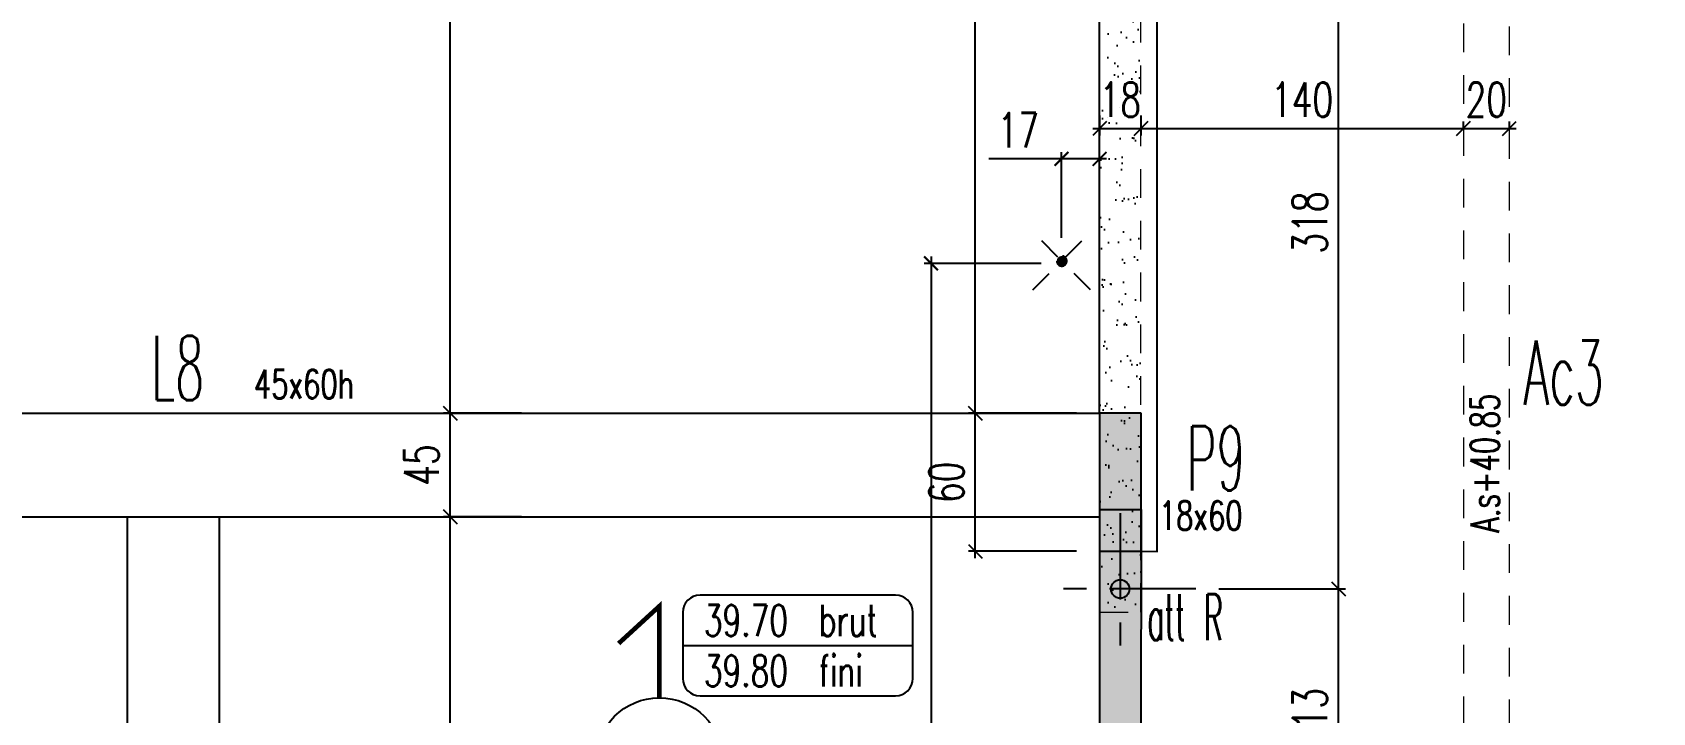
# Model space of a CAD drawing. Extents: x 308 to 787, y -199 to -146.
# Drawn here: x 363.32 to 370.35, y -175.53 to -172.58 of the extents above; entities that cross this region are included whole.
import ezdxf

# ---------------------------------------------------------------- set-up
doc = ezdxf.new("R2010")
doc.units = 0
doc.header["$LTSCALE"] = 0.5
doc.header["$MEASUREMENT"] = 0
for name, pattern in [('AXES2', [1.125, 0.75, -0.125, 0.125, -0.125]), ('CACHE', [0.375, 0.25, -0.125]), ('CONTINU', [0]), ('DISCONTINU2', [0.375, 0.25, -0.125])]:
    doc.linetypes.add(name, pattern=pattern)
doc.layers.get('0').update_dxf_attribs({"linetype": 'CONTINUOUS'})
doc.layers.get('DEFPOINTS').update_dxf_attribs({"linetype": 'CONTINUOUS'})
for name, color, linetype in [('_ SERTI RESERVATION', 210, 'CACHE'), ('AXES', 6, 'AXES2'), ('COTATION', 7, 'CONTINUOUS'), ('ELFOATTR', 7, 'CONTINUOUS'), ('HABILLAGE', 7, 'CONTINUOUS'), ('MURS', 3, 'CONTINUOUS'), ('PLANCHER', 7, 'CONTINUOUS'), ('POCHAGE', 254, 'CONTINUOUS'), ('POTEAUX', 1, 'CONTINUOUS'), ('POUTRES', 2, 'CONTINUOUS'), ('RAID', 1, 'CONTINUOUS'), ('RDC', 7, 'DISCONTINU2'), ('REPERAGE', 4, 'CONTINUOUS'), ('REPERE-POT', 4, 'CONTINUOUS'), ('REPERE-POUT', 4, 'CONTINUOUS'), ('REPERE-RAID', 4, 'CONTINUOUS')]:
    doc.layers.add(name, color=color, linetype=linetype)
doc.styles.add('ROMANS8', font='romans.shx', dxfattribs={"width": 0.7})
doc.styles.get("Standard").update_dxf_attribs({"font": 'txt.shx'})
doc.dimstyles.new('COT50 cm', dxfattribs={"dimtxt": 0.15, "dimasz": 0.06, "dimexe": 0.03, "dimexo": 0.1, "dimgap": 0.05, "dimtad": 1, "dimdec": 0, "dimlfac": 100, "dimzin": 0, "dimdsep": 46, "dimtxsty": 'ROMANS8', "dimblk1": 'OBLIQUE', "dimblk2": 'OBLIQUE', "dimsah": 1, "dimcen": 0.03, "dimdle": 0.03, "dimclrt": 1, "dimadec": 0, "dimazin": 0, "dimtfac": 1, "dimtdec": 0, "dimtmove": 0, "dimatfit": 3, "dimfxl": 0, "dimtolj": 1, "dimtzin": 0, "dimlwd": -1, "dimlwe": -1, "dimarcsym": 0})

# ---------------------------------------------------------------- blocks, each defined once
blk = doc.blocks.new('139')
at = {"layer": 'HABILLAGE', "color": 7}
blk.add_line((-0.6647674193192543, 0), (0.6647674193192543, 0), dxfattribs=at)
at = {"layer": 'HABILLAGE'}
blk.add_lwpolyline([(-0.5647674193192529, -0.2909585148416696), (0.5647674193192636, -0.2909585148416696, 0.414213562373095), (0.6647674193192632, -0.1909585148416681), (0.6647674193192614, 0.1909585148416717, 0.414213562373095), (0.5647674193192618, 0.2909585148416731), (-0.5647674193192529, 0.2909585148416767, 0.4142135623730961), (-0.6647674193192525, 0.1909585148416753), (-0.6647674193192525, -0.1909585148416681, 0.414213562373095)], format="xyb", close=True, dxfattribs=at)
at = {"layer": 'HABILLAGE', "color": 1, "width": 0.7}
for s, p in [('brut', (0.1214602672022504, 0.05395632803437067)), ('fini', (0.1214602672022504, -0.2370021868072989))]:
    blk.add_text(s, height=0.18, dxfattribs=at).set_placement(p)
for tag, p in [('NIVBRUT', (-0.5425253203965941, 0.05395632803437067)), ('NIVFINI', (-0.5425253203965941, -0.2370021868072989))]:
    blk.add_attdef(tag, p, '', height=0.18, dxfattribs=at)
blk = doc.blocks.new('_Oblique')
at = {"layer": 'COTATION', "color": 0, "lineweight": -2}
blk.add_line((-0.5, -0.5), (0.5, 0.5), dxfattribs=at)
blk = doc.blocks.new('*D285')
at = {"layer": 'COTATION', "color": 0, "transparency": 16777216}
for p, q in [((365.441367482795, -174.6823408657185), (365.1015457750707, -174.6823408657185)), ((365.1315457750707, -177.0962649965674), (365.1315457750707, -174.6523408657185)), ((365.2817977097897, -177.0662649965674), (365.1015457750707, -177.0662649965674))]:
    blk.add_line(p, q, dxfattribs=at)
at = {"layer": 'DEFPOINTS', "color": 0, "transparency": 16777216}
for p in [(365.1315457750707, -174.6823408657185), (365.5413674827951, -174.6823408657185), (365.3817977097897, -177.0662649965674)]:
    blk.add_point(p, dxfattribs=at)
at = {"layer": 'COTATION', "color": 0, "transparency": 16777216, "xscale": 0.06, "yscale": 0.06, "zscale": 0.06}
for p, rotation in [((365.1315457750707, -174.6823408657185), 90), ((365.1315457750707, -177.0662649965674), 270)]:
    blk.add_blockref('_Oblique', p, dxfattribs=dict(at, rotation=rotation))
at = {"layer": 'COTATION', "color": 1, "transparency": 16777216, "insert": (365.0065457750707, -175.8743029311429), "char_height": 0.15, "attachment_point": 5, "rotation": 90, "style": 'ROMANS8'}
blk.add_mtext('\\A1;238', dxfattribs=at)
blk = doc.blocks.new('*D286')
at = {"layer": 'COTATION', "color": 0, "transparency": 16777216}
for p, q in [((365.1315457750707, -174.7123408657185), (365.1315457750707, -174.2023408657186)), ((365.441367482795, -174.2323408657186), (365.1015457750707, -174.2323408657186)), ((365.441367482795, -174.6823408657185), (365.1015457750707, -174.6823408657185))]:
    blk.add_line(p, q, dxfattribs=at)
at = {"layer": 'DEFPOINTS', "color": 0, "transparency": 16777216}
for p in [(365.1315457750707, -174.2323408657186), (365.5413674827951, -174.2323408657186), (365.5413674827951, -174.6823408657185)]:
    blk.add_point(p, dxfattribs=at)
at = {"layer": 'COTATION', "color": 0, "transparency": 16777216, "xscale": 0.06, "yscale": 0.06, "zscale": 0.06}
for p, rotation in [((365.1315457750707, -174.2323408657186), 90), ((365.1315457750707, -174.6823408657185), 270)]:
    blk.add_blockref('_Oblique', p, dxfattribs=dict(at, rotation=rotation))
at = {"layer": 'COTATION', "color": 1, "transparency": 16777216, "insert": (365.0065457750707, -174.4573408657185), "char_height": 0.15, "attachment_point": 5, "rotation": 90, "style": 'ROMANS8'}
blk.add_mtext('\\A1;45', dxfattribs=at)
blk = doc.blocks.new('*D287')
at = {"layer": 'COTATION', "color": 0, "transparency": 16777216}
for p, q in [((365.3457348967689, -168.3513180556132), (365.1015457750707, -168.3513180556132)), ((365.1315457750707, -174.2623408657186), (365.1315457750707, -168.3213180556132)), ((365.441367482795, -174.2323408657186), (365.1015457750707, -174.2323408657186))]:
    blk.add_line(p, q, dxfattribs=at)
at = {"layer": 'DEFPOINTS', "color": 0, "transparency": 16777216}
for p in [(365.1315457750707, -168.3513180556132), (365.445734896769, -168.3513180556132), (365.5413674827951, -174.2323408657186)]:
    blk.add_point(p, dxfattribs=at)
at = {"layer": 'COTATION', "color": 0, "transparency": 16777216, "xscale": 0.06, "yscale": 0.06, "zscale": 0.06}
for p, rotation in [((365.1315457750707, -168.3513180556132), 90), ((365.1315457750707, -174.2323408657186), 270)]:
    blk.add_blockref('_Oblique', p, dxfattribs=dict(at, rotation=rotation))
at = {"layer": 'COTATION', "color": 1, "transparency": 16777216, "insert": (365.0065457750707, -171.2918294606658), "char_height": 0.15, "attachment_point": 5, "rotation": 90, "style": 'ROMANS8'}
blk.add_mtext('\\A1;588', dxfattribs=at)
blk = doc.blocks.new('*D293')
at = {"layer": 'COTATION', "color": 0, "transparency": 16777216}
for p, q in [((368.9907207573692, -176.156106839239), (368.9907207573692, -174.9661015679856)), ((368.4708642849466, -174.9961015679856), (369.0207207573691, -174.9961015679856)), ((368.4702167179599, -176.126106839239), (369.0207207573691, -176.126106839239))]:
    blk.add_line(p, q, dxfattribs=at)
at = {"layer": 'DEFPOINTS', "color": 0, "transparency": 16777216}
for p in [(368.3708642849466, -174.9961015679856), (368.9907207573692, -174.9961015679856), (368.3702167179599, -176.126106839239)]:
    blk.add_point(p, dxfattribs=at)
at = {"layer": 'COTATION', "color": 0, "transparency": 16777216, "xscale": 0.06, "yscale": 0.06, "zscale": 0.06}
for p, rotation in [((368.9907207573692, -174.9961015679856), 90), ((368.9907207573692, -176.126106839239), 270)]:
    blk.add_blockref('_Oblique', p, dxfattribs=dict(at, rotation=rotation))
at = {"layer": 'COTATION', "color": 1, "transparency": 16777216, "insert": (368.8657207573692, -175.5611042036122), "char_height": 0.15, "attachment_point": 5, "rotation": 90, "style": 'ROMANS8'}
blk.add_mtext('\\A1;113', dxfattribs=at)
blk = doc.blocks.new('*D294')
at = {"layer": 'COTATION', "color": 0, "transparency": 16777216}
for p, q in [((368.4710383379263, -171.8112649569602), (369.0207207573691, -171.8112649569602)), ((368.9907207573692, -175.0261015679856), (368.9907207573692, -171.7812649569602)), ((368.4708642849466, -174.9961015679856), (369.0207207573691, -174.9961015679856))]:
    blk.add_line(p, q, dxfattribs=at)
at = {"layer": 'DEFPOINTS', "color": 0, "transparency": 16777216}
for p in [(368.3710383379263, -171.8112649569602), (368.9907207573692, -171.8112649569602), (368.3708642849466, -174.9961015679856)]:
    blk.add_point(p, dxfattribs=at)
at = {"layer": 'COTATION', "color": 0, "transparency": 16777216, "xscale": 0.06, "yscale": 0.06, "zscale": 0.06}
for p, rotation in [((368.9907207573692, -171.8112649569602), 90), ((368.9907207573692, -174.9961015679856), 270)]:
    blk.add_blockref('_Oblique', p, dxfattribs=dict(at, rotation=rotation))
at = {"layer": 'COTATION', "color": 1, "transparency": 16777216, "insert": (368.8657207573692, -173.4036832624729), "char_height": 0.15, "attachment_point": 5, "rotation": 90, "style": 'ROMANS8'}
blk.add_mtext('\\A1;318', dxfattribs=at)
blk = doc.blocks.new('*D296')
at = {"layer": 'COTATION', "color": 0, "transparency": 16777216}
for p, q in [((367.412368843276, -174.8623245277635), (367.412368843276, -174.2023723415275)), ((367.8524508768957, -174.2323723415275), (367.382368843276, -174.2323723415275)), ((367.8525509333143, -174.8323245277635), (367.382368843276, -174.8323245277635))]:
    blk.add_line(p, q, dxfattribs=at)
at = {"layer": 'DEFPOINTS', "color": 0, "transparency": 16777216}
for p in [(367.412368843276, -174.2323723415275), (367.9524508768957, -174.2323723415275), (367.9525509333143, -174.8323245277635)]:
    blk.add_point(p, dxfattribs=at)
at = {"layer": 'COTATION', "color": 0, "transparency": 16777216, "xscale": 0.06, "yscale": 0.06, "zscale": 0.06}
for p, rotation in [((367.412368843276, -174.2323723415275), 90), ((367.412368843276, -174.8323245277635), 270)]:
    blk.add_blockref('_Oblique', p, dxfattribs=dict(at, rotation=rotation))
at = {"layer": 'COTATION', "color": 1, "transparency": 16777216, "insert": (367.2873688432761, -174.5323484346454), "char_height": 0.15, "attachment_point": 5, "rotation": 90, "style": 'ROMANS8'}
blk.add_mtext('\\A1;60', dxfattribs=at)
blk = doc.blocks.new('*D297')
at = {"layer": 'COTATION', "color": 0, "transparency": 16777216}
for p, q in [((367.8524496375269, -169.3513091830116), (367.382368843276, -169.3513091830116)), ((367.412368843276, -174.2623723415275), (367.412368843276, -169.3213091830116)), ((367.8524508768957, -174.2323723415275), (367.382368843276, -174.2323723415275))]:
    blk.add_line(p, q, dxfattribs=at)
at = {"layer": 'DEFPOINTS', "color": 0, "transparency": 16777216}
for p in [(367.412368843276, -169.3513091830116), (367.952449637527, -169.3513091830116), (367.9524508768957, -174.2323723415275)]:
    blk.add_point(p, dxfattribs=at)
at = {"layer": 'COTATION', "color": 0, "transparency": 16777216, "xscale": 0.06, "yscale": 0.06, "zscale": 0.06}
for p, rotation in [((367.412368843276, -169.3513091830116), 90), ((367.412368843276, -174.2323723415275), 270)]:
    blk.add_blockref('_Oblique', p, dxfattribs=dict(at, rotation=rotation))
at = {"layer": 'COTATION', "color": 1, "transparency": 16777216, "insert": (367.2873688432761, -171.7918407622695), "char_height": 0.15, "attachment_point": 5, "rotation": 90, "style": 'ROMANS8'}
blk.add_mtext('\\A1;488', dxfattribs=at)
blk = doc.blocks.new('A$C6B096A38')
at = {"layer": 'POCHAGE'}
h = blk.add_hatch(dxfattribs=at)
h.set_pattern_fill('AR-SAND', color=0, scale=0.07)
h.set_pattern_definition([(37.50000000000001, (-513.7932252132141, 160.441264554556), (-0.004409535067672572, 0.1348776638309211), [0, -0.1064, 0, -0.119, 0, -0.11375]), (7.499999999999999, (-513.7932252132141, 160.441264554556), (0.1238843693687409, 0.1975502245660818), [0, -0.0574, 0, -0.09590000000000001, 0, -0.03675]), (327.5, (-513.8793252132141, 160.441264554556), (0.2179899303226047, 0.000396133747587546), [0, -0.035, 0, -0.126, 0, -0.1645]), (317.5, (-513.8793252132141, 160.441264554556), (0.2104288623200606, 0.06143728954539746), [0, -0.0175, 0, -0.0826, 0, -0.09450000000000001])])
h.paths.add_polyline_path([(22.03630095060385, -11.26999995055766), (21.85630138414081, -11.26999999626202), (21.85598503258143, -14.65483634313475), (22.03626919620388, -14.65483588294981)])
at = {"layer": 'AXES', "color": 1}
for p, q in [((21.94612711439265, -14.22596799060864), (21.94612711439265, -14.88370517826172)), ((22.27499570821919, -14.55483658443512), (21.61725852056611, -14.55483658443512))]:
    blk.add_line(p, q, dxfattribs=at)
at = {"layer": 'RAID'}
blk.add_circle((21.94612711439265, -14.55483658443512), 0.04, dxfattribs=at)
at = {"layer": 'RDC', "linetype": 'CACHE', "lineweight": 15}
blk.add_lwpolyline([(21.85598503258143, -14.65483634313475), (22.03626919620388, -14.65483588294981), (22.03630095060385, -11.26999995055766), (21.85630138414081, -11.26999999626202)], close=True, dxfattribs=at)
blk = doc.blocks.new('*D859')
at = {"layer": 'COTATION', "color": 0, "transparency": 16777216}
for p, q in [((367.952450523033, -172.9387383971231), (367.952450523033, -173.0248136350381)), ((368.1321589500691, -172.9387400830344), (368.1321589500691, -173.0248136350381)), ((367.922450523033, -172.9948136350381), (368.1621589500691, -172.9948136350381))]:
    blk.add_line(p, q, dxfattribs=at)
at = {"layer": 'DEFPOINTS', "color": 0, "transparency": 16777216}
for p in [(367.952450523033, -172.8387383971231), (368.1321589500691, -172.8387400830345), (368.1321589500691, -172.9948136350381)]:
    blk.add_point(p, dxfattribs=at)
at = {"layer": 'COTATION', "color": 0, "transparency": 16777216, "xscale": 0.06, "yscale": 0.06, "zscale": 0.06, "rotation": 180}
blk.add_blockref('_Oblique', (367.952450523033, -172.9948136350381), dxfattribs=at)
at = {"layer": 'COTATION', "color": 0, "transparency": 16777216, "xscale": 0.06, "yscale": 0.06, "zscale": 0.06}
blk.add_blockref('_Oblique', (368.1321589500691, -172.9948136350381), dxfattribs=at)
at = {"layer": 'COTATION', "color": 1, "transparency": 16777216, "insert": (368.042304736551, -172.8698136350381), "char_height": 0.15, "attachment_point": 5, "style": 'ROMANS8'}
blk.add_mtext('\\A1;18', dxfattribs=at)
blk = doc.blocks.new('*D860')
at = {"layer": 'COTATION', "color": 0, "transparency": 16777216}
for p, q in [((368.1321589500691, -172.9387400830344), (368.1321589500691, -173.0248136350381)), ((368.1021589500692, -172.9948136350381), (369.5628247835841, -172.9948136350381)), ((369.5328247835841, -172.9979639543206), (369.5328247835841, -172.9648136350381))]:
    blk.add_line(p, q, dxfattribs=at)
at = {"layer": 'DEFPOINTS', "color": 0, "transparency": 16777216}
for p in [(368.1321589500691, -172.8387400830345), (369.5328247835841, -172.9948136350381), (369.5328247835841, -173.0979639543206)]:
    blk.add_point(p, dxfattribs=at)
at = {"layer": 'COTATION', "color": 0, "transparency": 16777216, "xscale": 0.06, "yscale": 0.06, "zscale": 0.06, "rotation": 180}
blk.add_blockref('_Oblique', (368.1321589500691, -172.9948136350381), dxfattribs=at)
at = {"layer": 'COTATION', "color": 0, "transparency": 16777216, "xscale": 0.06, "yscale": 0.06, "zscale": 0.06}
blk.add_blockref('_Oblique', (369.5328247835841, -172.9948136350381), dxfattribs=at)
at = {"layer": 'COTATION', "color": 1, "transparency": 16777216, "insert": (368.8324918668266, -172.8698136350381), "char_height": 0.15, "attachment_point": 5, "style": 'ROMANS8'}
blk.add_mtext('\\A1;140', dxfattribs=at)
blk = doc.blocks.new('*D861')
at = {"layer": 'COTATION', "color": 0, "transparency": 16777216}
for p, q in [((369.5028247835841, -172.9948136350381), (369.7627592988144, -172.9948136350381)), ((369.5328247835841, -172.9979639543206), (369.5328247835841, -172.9648136350381)), ((369.7327592988145, -172.9979639543206), (369.7327592988145, -172.9648136350381))]:
    blk.add_line(p, q, dxfattribs=at)
at = {"layer": 'DEFPOINTS', "color": 0, "transparency": 16777216}
for p in [(369.7327592988145, -172.9948136350381), (369.5328247835841, -173.0979639543206), (369.7327592988145, -173.0979639543206)]:
    blk.add_point(p, dxfattribs=at)
at = {"layer": 'COTATION', "color": 0, "transparency": 16777216, "xscale": 0.06, "yscale": 0.06, "zscale": 0.06, "rotation": 180}
blk.add_blockref('_Oblique', (369.5328247835841, -172.9948136350381), dxfattribs=at)
at = {"layer": 'COTATION', "color": 0, "transparency": 16777216, "xscale": 0.06, "yscale": 0.06, "zscale": 0.06}
blk.add_blockref('_Oblique', (369.7327592988145, -172.9948136350381), dxfattribs=at)
at = {"layer": 'COTATION', "color": 1, "transparency": 16777216, "insert": (369.6327920411993, -172.8698136350381), "char_height": 0.15, "attachment_point": 5, "style": 'ROMANS8'}
blk.add_mtext('\\A1;20', dxfattribs=at)
blk = doc.blocks.new('Ldouille')
h = blk.add_hatch(color=256)
h.dxf.hatch_style = 1
h.paths.add_polyline_path([(8.822773568256626, 2.486899575160351e-13, 0.999999999999999), (-8.822773568257338, 2.459194434671962e-13, 0.9999999999999994)])
for p, q in [((-50.00000000000036, 50.00000000000025), (49.99999999999964, -49.99999999999975)), ((49.99999999999964, 50.00000000000025), (-50.00000000000036, -49.99999999999975))]:
    blk.add_line(p, q)
blk.add_circle((-3.552713678800501e-13, 2.486899575160351e-13), 8.82277356825698)
at = {"layer": 'ELFOATTR', "flags": 11}
for tag, p in [('LUM', (45.28491096443012, -4.44793329683446, -1.279791646303075e-09)), ('NOM', (45.28491096443012, -21.18741207147478, -1.279791646303075e-09))]:
    blk.add_attdef(tag, p, '', height=10, dxfattribs=at)
blk = doc.blocks.new('_ArchTick')
at = {"color": 0, "linetype": 'ByBlock', "const_width": 0.15}
blk.add_lwpolyline([(-0.5, -0.5), (0.5, 0.5)], dxfattribs=at)
blk = doc.blocks.new('*D1144')
at = {"layer": '_ SERTI RESERVATION', "color": 0, "linetype": 'CONTINU', "transparency": 16777216}
for p, q in [((367.2200598818392, -173.5508708394806), (367.2200598818392, -179.7062803127619)), ((367.6981563980712, -173.5808708394806), (367.1900598818393, -173.5808708394806)), ((367.698143265901, -179.6762803127619), (367.1900598818393, -179.6762803127619))]:
    blk.add_line(p, q, dxfattribs=at)
at = {"layer": 'DEFPOINTS', "color": 0, "linetype": 'CONTINU', "transparency": 16777216}
for p in [(367.7981563980712, -173.5808708394806), (367.2200598818392, -179.6762803127619), (367.798143265901, -179.6762803127619)]:
    blk.add_point(p, dxfattribs=at)
at = {"layer": '_ SERTI RESERVATION', "color": 0, "linetype": 'CONTINU', "transparency": 16777216, "xscale": 0.06, "yscale": 0.06, "zscale": 0.06}
for p, rotation in [((367.2200598818392, -173.5808708394806), 90), ((367.2200598818392, -179.6762803127619), 270)]:
    blk.add_blockref('_ArchTick', p, dxfattribs=dict(at, rotation=rotation))
at = {"layer": '_ SERTI RESERVATION', "linetype": 'CONTINU', "transparency": 16777216, "insert": (367.0950598818393, -176.6285755761212), "char_height": 0.15, "attachment_point": 5, "rotation": 90, "style": 'ROMANS8'}
blk.add_mtext('\\A1;610', dxfattribs=at)
blk = doc.blocks.new('*D1145')
at = {"layer": '_ SERTI RESERVATION', "color": 0, "linetype": 'CONTINU', "transparency": 16777216}
for p, q in [((367.7866430417546, -173.1270387870778), (367.4716430417546, -173.1270387870778)), ((367.7866430417546, -173.4693574831638), (367.7866430417546, -173.0970387870778)), ((367.9823172370233, -173.1270387870778), (367.7866430417546, -173.1270387870778)), ((367.9523172370233, -173.303683287895), (367.9523172370233, -173.0970387870778))]:
    blk.add_line(p, q, dxfattribs=at)
at = {"layer": 'DEFPOINTS', "color": 0, "linetype": 'CONTINU', "transparency": 16777216}
for p in [(367.7866430417546, -173.1270387870778), (367.9523172370233, -173.403683287895), (367.7866430417546, -173.5693574831638)]:
    blk.add_point(p, dxfattribs=at)
at = {"layer": '_ SERTI RESERVATION', "color": 0, "linetype": 'CONTINU', "transparency": 16777216, "xscale": 0.06, "yscale": 0.06, "zscale": 0.06, "rotation": 180}
blk.add_blockref('_ArchTick', (367.7866430417546, -173.1270387870778), dxfattribs=at)
at = {"layer": '_ SERTI RESERVATION', "color": 0, "linetype": 'CONTINU', "transparency": 16777216, "xscale": 0.06, "yscale": 0.06, "zscale": 0.06}
blk.add_blockref('_ArchTick', (367.9523172370233, -173.1270387870778), dxfattribs=at)
at = {"layer": '_ SERTI RESERVATION', "linetype": 'CONTINU', "transparency": 16777216, "insert": (367.5991430417546, -173.0020387870778), "char_height": 0.15, "attachment_point": 5, "style": 'ROMANS8'}
blk.add_mtext('\\A1;17', dxfattribs=at)

msp = doc.modelspace()

# ---------------------------------------------------------------- hatches: boundary and pattern name
at = {"layer": 'POCHAGE'}
h = msp.add_hatch(color=256, dxfattribs=at)
h.dxf.hatch_style = 1
h.paths.add_polyline_path([(368.1326277673504, -174.8322835974827), (367.9523262237525, -174.8323245788385), (367.949060512221, -179.5762596622278), (368.1290667877061, -179.5762596622278)])
at = {"layer": 'POTEAUX'}
h = msp.add_hatch(color=256, dxfattribs=at)
h.dxf.hatch_style = 1
h.paths.add_polyline_path([(368.1332649756047, -174.2323312436713), (367.9524508768957, -174.2323723415275), (367.9525509333143, -174.8323245277635), (368.1333650320233, -174.8322834299073)])

# ---------------------------------------------------------------- linework, layer by layer
at = {"layer": 'MURS'}
for p, q in [((367.9524508768957, -174.6512472198374), (367.9489916580635, -179.6762806377551)), ((368.1327636899666, -174.6512060002282), (368.1289882126446, -179.6809382193767))]:
    msp.add_line(p, q, dxfattribs=at)
msp.add_lwpolyline([(367.9524508768957, -174.6512472198374), (368.1327636899666, -174.6512060002282)], dxfattribs=at)
at = {"layer": 'PLANCHER', "color": 1, "const_width": 0.02}
msp.add_lwpolyline([(366.0400075508979, -175.4686992159681), (366.0400075508976, -175.070617811991), (365.8628176877885, -175.2329088888904)], dxfattribs=at)
at = {"layer": 'PLANCHER', "color": 1}
msp.add_circle((366.0400075508983, -175.7443633039056), 0.2756640879375505, dxfattribs=at)
at = {"layer": 'POTEAUX'}
msp.add_lwpolyline([(368.1332649756047, -174.2323312436713), (367.9524508768957, -174.2323723415275), (367.9525509333143, -174.8323245277635), (368.1333650320233, -174.8322834299073)], close=True, dxfattribs=at)
at = {"layer": 'POUTRES'}
for p, q in [((367.9524508768957, -174.2323723415275), (367.952449637526, -169.3513053703762)), ((360.7077592993791, -174.2323408657186), (367.9522157235385, -174.2323408657186)), ((360.7077592993791, -174.6823408657185), (367.9522157235385, -174.6823408657185)), ((363.7294332354783, -179.6762649837385), (363.7294332354812, -174.6823408657183)), ((364.1294332354783, -179.6762649837387), (364.1294332354811, -174.6823408657185))]:
    msp.add_line(p, q, dxfattribs=at)
msp.add_lwpolyline([(368.1326276847873, -174.8323935890147), (368.2024510292626, -174.8324460006427), (368.2024695264574, -168.7864882390781), (368.1343887286146, -168.7864779082928)], dxfattribs=at)
at = {"layer": 'RDC', "linetype": 'CACHE', "lineweight": 15}
for points in [[(374.1642234303129, -183.2636615402218), (374.1642234303133, -179.876264983087), (369.7327592988149, -179.876264983087), (369.7327592988142, -168.785595508622), (368.1327592988138, -168.7865033119282)], [(368.1328445546634, -168.9339816190936), (369.5328445546633, -168.9382299003332), (369.5327925665421, -179.8762649831559), (368.1327592988147, -179.8762649831559)]]:
    msp.add_lwpolyline(points, dxfattribs=at)

# ---------------------------------------------------------------- block references
at = {"layer": '_ SERTI RESERVATION', "xscale": -0.002500000019839044, "yscale": 0.002500000019839044, "zscale": 0.003999999999999999, "rotation": 180}
msp.add_blockref('Ldouille', (367.7880346175275, -173.5707490589368), dxfattribs=at)
at = {"layer": 'HABILLAGE', "color": 1, "xscale": 0.7521624, "yscale": 0.7521624, "zscale": 0.7521624}
msp.add_blockref('139', (366.641306227608, -175.2413963158696), dxfattribs=at).add_auto_attribs({'NIVBRUT': '39.70', 'NIVFINI': '39.80'})
at = {"layer": 'RDC'}
msp.add_blockref('A$C6B096A38', (346.0958685767274, -160.4412649835505), dxfattribs=at)

# ---------------------------------------------------------------- texts
at = {"layer": 'REPERAGE', "color": 1, "style": 'ROMANS8', "width": 0.7}
msp.add_text(' 45x60h', height=0.125, dxfattribs=at).set_placement((364.218792908993, -174.1685547505269))
msp.add_text('A.s+40.85', height=0.125, rotation=90, dxfattribs=at).set_placement((369.6887042650128, -174.7514188660294))
at = {"layer": 'REPERE-POT', "color": 4, "width": 0.519}
msp.add_text('P9', height=0.28, dxfattribs=at).set_placement((368.3299818396913, -174.5681286215397))
at = {"layer": 'REPERE-POT', "color": 1, "style": 'ROMANS8', "width": 0.7}
msp.add_text('18x60', height=0.125, dxfattribs=at).set_placement((368.2098179730213, -174.7396019139048))
at = {"layer": 'REPERE-POUT', "width": 0.519}
for s, p in [('L8', (363.8310250475118, -174.1761007415668)), ('Ac3', (369.7936687836682, -174.1956128570802))]:
    msp.add_text(s, height=0.28, dxfattribs=at).set_placement(p)
at = {"layer": 'REPERE-RAID', "color": 4, "width": 0.45}
msp.add_text('att R', height=0.2, dxfattribs=at).set_placement((368.1602654367078, -175.2191177413641))

# ---------------------------------------------------------------- dimensions: what is measured, and where the dimension line sits
at = {"layer": '_ SERTI RESERVATION', "linetype": 'CONTINU'}
dim = msp.add_linear_dim(base=(367.7866430417546, -173.1270387870778), p1=(367.9523172370233, -173.403683287895), p2=(367.7866430417546, -173.5693574831638), dimstyle='COT50 cm', override={"dimblk": 'ArchTick', "dimsah": 0, "dimclrt": 256, "dimfxl": 3}, dxfattribs=at)
dim.commit()
dim.dimension.update_dxf_attribs({"geometry": '*D1145', "text_midpoint": (367.5991430417546, -173.0020387870778)})
dim = msp.add_linear_dim(base=(367.2200598818392, -179.6762803127619), p1=(367.7981563980712, -173.5808708394806), p2=(367.798143265901, -179.6762803127619), angle=90, dimstyle='COT50 cm', override={"dimblk": 'ArchTick', "dimsah": 0, "dimclrt": 256, "dimfxl": 3}, dxfattribs=at)
dim.commit()
dim.dimension.update_dxf_attribs({"geometry": '*D1144', "text_midpoint": (367.0950598818393, -176.6285755761212)})
at = {"layer": 'COTATION'}
for base, p1, p2, picture, middle in [((365.1315457750707, -168.3513180556132), (365.5413674827951, -174.2323408657186), (365.445734896769, -168.3513180556132), '*D287', (365.0065457750707, -171.2918294606658)), ((367.412368843276, -169.3513091830116), (367.9524508768957, -174.2323723415275), (367.952449637527, -169.3513091830116), '*D297', (367.2873688432761, -171.7918407622695)), ((368.9907207573692, -171.8112649569602), (368.3708642849466, -174.9961015679856), (368.3710383379263, -171.8112649569602), '*D294', (368.8657207573692, -173.4036832624729)), ((365.1315457750707, -174.2323408657186), (365.5413674827951, -174.6823408657185), (365.5413674827951, -174.2323408657186), '*D286', (365.0065457750707, -174.4573408657185)), ((365.1315457750707, -174.6823408657185), (365.3817977097897, -177.0662649965674), (365.5413674827951, -174.6823408657185), '*D285', (365.0065457750707, -175.8743029311429)), ((368.9907207573692, -174.9961015679856), (368.3702167179599, -176.126106839239), (368.3708642849466, -174.9961015679856), '*D293', (368.8657207573692, -175.5611042036122))]:
    dim = msp.add_linear_dim(base=base, p1=p1, p2=p2, angle=90, dimstyle='COT50 cm', override={"dimtmove": 1}, dxfattribs=at)
    dim.commit()
    dim.dimension.update_dxf_attribs({"geometry": picture, "text_midpoint": middle})
dim = msp.add_linear_dim(base=(368.1321589500691, -172.9948136350381), p1=(367.952450523033, -172.8387383971231), p2=(368.1321589500691, -172.8387400830345), dimstyle='COT50 cm', override={"dimtmove": 1}, dxfattribs=at)
dim.commit()
dim.dimension.update_dxf_attribs({"geometry": '*D859', "text_midpoint": (368.042304736551, -172.9948136350381), "dimtype": 160})
at = {"layer": 'COTATION', "color": 0}
dim = msp.add_linear_dim(base=(369.5328247835841, -172.9948136350381), p1=(368.1321589500691, -172.8387400830345), p2=(369.5328247835841, -173.0979639543206), dimstyle='COT50 cm', override={"dimtmove": 1}, dxfattribs=at)
dim.commit()
dim.dimension.update_dxf_attribs({"geometry": '*D860', "text_midpoint": (368.8324918668266, -172.8698136350381)})
dim = msp.add_linear_dim(base=(369.7327592988145, -172.9948136350381), p1=(369.5328247835841, -173.0979639543206), p2=(369.7327592988145, -173.0979639543206), dimstyle='COT50 cm', override={"dimtmove": 1}, dxfattribs=at)
dim.commit()
dim.dimension.update_dxf_attribs({"geometry": '*D861', "text_midpoint": (369.6327920411993, -172.9948136350381), "dimtype": 160})
at = {"layer": 'COTATION'}
dim = msp.add_linear_dim(base=(367.412368843276, -174.2323723415275), p1=(367.9525509333143, -174.8323245277635), p2=(367.9524508768957, -174.2323723415275), angle=90, dimstyle='COT50 cm', dxfattribs=at)
dim.commit()
dim.dimension.update_dxf_attribs({"geometry": '*D296', "text_midpoint": (367.2873688432761, -174.5323484346454)})

doc.saveas('drawing.dxf')
